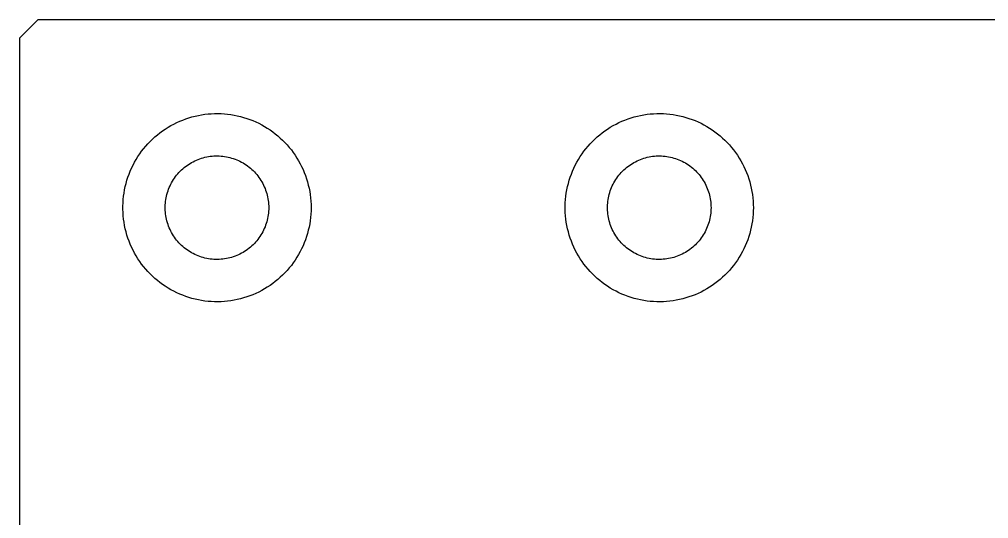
# Model space of a CAD drawing. Header units: millimetres. Extents: x 1003 to 1209, y 36 to 242.
# Drawn here: x 1003 to 1054.5, y 215.8 to 242.3 of the extents above; entities that cross this region are included whole.
import ezdxf

# ---------------------------------------------------------------- set-up
doc = ezdxf.new("R2010")
doc.units = ezdxf.units.MM
doc.layers.add('Make2D$Visible$Curves', color=7, linetype='Continuous')

msp = doc.modelspace()

# ---------------------------------------------------------------- linework, layer by layer
at = {"layer": 'Make2D$Visible$Curves', "color": 7, "lineweight": -3}
for p, q in [((1004, 242.278), (1003, 241.278)), ((1004, 242.278), (1208, 242.278)), ((1003, 241.278), (1003, 37.278)), ((1011.517, 236.868), (1011.677, 236.934)), ((1011.677, 236.934), (1011.84, 236.994)), ((1011.84, 236.994), (1012.005, 237.049)), ((1012.005, 237.049), (1012.171, 237.098)), ((1012.171, 237.098), (1012.339, 237.141)), ((1012.339, 237.141), (1012.509, 237.179)), ((1012.509, 237.179), (1012.679, 237.21)), ((1012.679, 237.21), (1012.851, 237.236)), ((1012.851, 237.236), (1013.023, 237.255)), ((1013.023, 237.255), (1013.196, 237.269)), ((1013.196, 237.269), (1013.37, 237.276)), ((1013.37, 237.276), (1013.543, 237.278)), ((1013.543, 237.278), (1013.717, 237.273)), ((1013.717, 237.273), (1013.89, 237.263)), ((1013.89, 237.263), (1014.063, 237.246)), ((1014.063, 237.246), (1014.235, 237.224)), ((1014.235, 237.224), (1014.406, 237.195)), ((1014.406, 237.195), (1014.576, 237.161)), ((1014.576, 237.161), (1014.745, 237.12)), ((1014.745, 237.12), (1014.912, 237.074)), ((1014.912, 237.074), (1015.078, 237.022)), ((1015.078, 237.022), (1015.242, 236.965)), ((1015.242, 236.965), (1015.403, 236.901)), ((1015.403, 236.901), (1015.563, 236.833)), ((1035.017, 236.868), (1035.177, 236.934)), ((1035.177, 236.934), (1035.34, 236.994)), ((1035.34, 236.994), (1035.505, 237.049)), ((1035.505, 237.049), (1035.671, 237.098)), ((1035.671, 237.098), (1035.839, 237.141)), ((1035.839, 237.141), (1036.009, 237.179)), ((1036.009, 237.179), (1036.179, 237.21)), ((1036.179, 237.21), (1036.351, 237.236)), ((1036.351, 237.236), (1036.523, 237.255)), ((1036.523, 237.255), (1036.696, 237.269)), ((1036.696, 237.269), (1036.87, 237.276)), ((1036.87, 237.276), (1037.043, 237.278)), ((1037.043, 237.278), (1037.217, 237.273)), ((1037.217, 237.273), (1037.39, 237.263)), ((1037.39, 237.263), (1037.563, 237.246)), ((1037.563, 237.246), (1037.735, 237.224)), ((1037.735, 237.224), (1037.906, 237.195)), ((1037.906, 237.195), (1038.076, 237.161)), ((1038.076, 237.161), (1038.245, 237.12)), ((1038.245, 237.12), (1038.412, 237.074)), ((1038.412, 237.074), (1038.578, 237.022)), ((1038.578, 237.022), (1038.742, 236.965)), ((1038.742, 236.965), (1038.903, 236.901)), ((1038.903, 236.901), (1039.063, 236.833)), ((1010.61, 236.358), (1010.754, 236.456)), ((1010.754, 236.456), (1010.9, 236.549)), ((1010.9, 236.549), (1011.05, 236.637)), ((1011.05, 236.637), (1011.203, 236.719)), ((1011.203, 236.719), (1011.359, 236.796)), ((1011.359, 236.796), (1011.517, 236.868)), ((1015.563, 236.833), (1015.72, 236.758)), ((1015.72, 236.758), (1015.874, 236.679)), ((1015.874, 236.679), (1016.025, 236.594)), ((1016.025, 236.594), (1016.173, 236.503)), ((1016.173, 236.503), (1016.318, 236.408)), ((1016.318, 236.408), (1016.46, 236.308)), ((1034.11, 236.358), (1034.254, 236.456)), ((1034.254, 236.456), (1034.4, 236.549)), ((1034.4, 236.549), (1034.55, 236.637)), ((1034.55, 236.637), (1034.703, 236.719)), ((1034.703, 236.719), (1034.859, 236.796)), ((1034.859, 236.796), (1035.017, 236.868)), ((1039.063, 236.833), (1039.22, 236.758)), ((1039.22, 236.758), (1039.374, 236.679)), ((1039.374, 236.679), (1039.525, 236.594)), ((1039.525, 236.594), (1039.673, 236.503)), ((1039.673, 236.503), (1039.818, 236.408)), ((1039.818, 236.408), (1039.96, 236.308)), ((1009.949, 235.798), (1010.073, 235.919)), ((1010.073, 235.919), (1010.202, 236.036)), ((1010.202, 236.036), (1010.334, 236.148)), ((1010.334, 236.148), (1010.471, 236.256)), ((1010.471, 236.256), (1010.61, 236.358)), ((1016.46, 236.308), (1016.598, 236.203)), ((1016.598, 236.203), (1016.732, 236.093)), ((1016.732, 236.093), (1016.863, 235.978)), ((1016.863, 235.978), (1016.989, 235.859)), ((1033.449, 235.798), (1033.573, 235.919)), ((1033.573, 235.919), (1033.702, 236.036)), ((1033.702, 236.036), (1033.834, 236.148)), ((1033.834, 236.148), (1033.971, 236.256)), ((1033.971, 236.256), (1034.11, 236.358)), ((1039.96, 236.308), (1040.098, 236.203)), ((1040.098, 236.203), (1040.232, 236.093)), ((1040.232, 236.093), (1040.363, 235.978)), ((1040.363, 235.978), (1040.489, 235.859)), ((1009.496, 235.273), (1009.602, 235.41)), ((1009.602, 235.41), (1009.714, 235.543)), ((1009.714, 235.543), (1009.829, 235.673)), ((1009.829, 235.673), (1009.949, 235.798)), ((1016.989, 235.859), (1017.111, 235.736)), ((1017.111, 235.736), (1017.229, 235.609)), ((1017.229, 235.609), (1017.343, 235.477)), ((1017.343, 235.477), (1017.451, 235.342)), ((1032.996, 235.273), (1033.102, 235.41)), ((1033.102, 235.41), (1033.214, 235.543)), ((1033.214, 235.543), (1033.329, 235.673)), ((1033.329, 235.673), (1033.449, 235.798)), ((1040.489, 235.859), (1040.611, 235.736)), ((1040.611, 235.736), (1040.729, 235.609)), ((1040.729, 235.609), (1040.843, 235.477)), ((1040.843, 235.477), (1040.951, 235.342)), ((1009.12, 234.69), (1009.206, 234.84)), ((1009.206, 234.84), (1009.298, 234.988)), ((1009.298, 234.988), (1009.395, 235.132)), ((1009.395, 235.132), (1009.496, 235.273)), ((1012.497, 234.839), (1012.587, 234.872)), ((1012.587, 234.872), (1012.677, 234.902)), ((1012.677, 234.902), (1012.769, 234.929)), ((1012.769, 234.929), (1012.862, 234.953)), ((1012.862, 234.953), (1012.955, 234.973)), ((1012.955, 234.973), (1013.049, 234.991)), ((1013.049, 234.991), (1013.143, 235.005)), ((1013.143, 235.005), (1013.238, 235.015)), ((1013.238, 235.015), (1013.333, 235.023)), ((1013.333, 235.023), (1013.428, 235.027)), ((1013.428, 235.027), (1013.524, 235.028)), ((1013.524, 235.028), (1013.619, 235.025)), ((1013.619, 235.025), (1013.715, 235.02)), ((1013.715, 235.02), (1013.81, 235.01)), ((1013.81, 235.01), (1013.904, 234.998)), ((1013.904, 234.998), (1013.998, 234.982)), ((1013.998, 234.982), (1014.092, 234.963)), ((1014.092, 234.963), (1014.185, 234.941)), ((1014.185, 234.941), (1014.277, 234.916)), ((1014.277, 234.916), (1014.368, 234.887)), ((1014.368, 234.887), (1014.458, 234.856)), ((1014.458, 234.856), (1014.547, 234.821)), ((1017.451, 235.342), (1017.555, 235.203)), ((1017.555, 235.203), (1017.654, 235.06)), ((1017.654, 235.06), (1017.748, 234.914)), ((1017.748, 234.914), (1017.837, 234.765)), ((1032.62, 234.69), (1032.706, 234.84)), ((1032.706, 234.84), (1032.798, 234.988)), ((1032.798, 234.988), (1032.895, 235.132)), ((1032.895, 235.132), (1032.996, 235.273)), ((1035.997, 234.839), (1036.087, 234.872)), ((1036.087, 234.872), (1036.177, 234.902)), ((1036.177, 234.902), (1036.269, 234.929)), ((1036.269, 234.929), (1036.362, 234.953)), ((1036.362, 234.953), (1036.455, 234.973)), ((1036.455, 234.973), (1036.549, 234.991)), ((1036.549, 234.991), (1036.643, 235.005)), ((1036.643, 235.005), (1036.738, 235.015)), ((1036.738, 235.015), (1036.833, 235.023)), ((1036.833, 235.023), (1036.928, 235.027)), ((1036.928, 235.027), (1037.024, 235.028)), ((1037.024, 235.028), (1037.119, 235.025)), ((1037.119, 235.025), (1037.215, 235.02)), ((1037.215, 235.02), (1037.31, 235.01)), ((1037.31, 235.01), (1037.404, 234.998)), ((1037.404, 234.998), (1037.498, 234.982)), ((1037.498, 234.982), (1037.592, 234.963)), ((1037.592, 234.963), (1037.685, 234.941)), ((1037.685, 234.941), (1037.777, 234.916)), ((1037.777, 234.916), (1037.868, 234.887)), ((1037.868, 234.887), (1037.958, 234.856)), ((1037.958, 234.856), (1038.047, 234.821)), ((1040.951, 235.342), (1041.055, 235.203)), ((1041.055, 235.203), (1041.154, 235.06)), ((1041.154, 235.06), (1041.248, 234.914)), ((1041.248, 234.914), (1041.337, 234.765)), ((1008.893, 234.221), (1008.963, 234.38)), ((1008.963, 234.38), (1009.039, 234.536)), ((1009.039, 234.536), (1009.12, 234.69)), ((1011.615, 234.281), (1011.686, 234.345)), ((1011.686, 234.345), (1011.759, 234.407)), ((1011.759, 234.407), (1011.834, 234.466)), ((1011.834, 234.466), (1011.911, 234.522)), ((1011.911, 234.522), (1011.99, 234.576)), ((1011.99, 234.576), (1012.07, 234.627)), ((1012.07, 234.627), (1012.153, 234.675)), ((1012.153, 234.675), (1012.237, 234.721)), ((1012.237, 234.721), (1012.322, 234.763)), ((1012.322, 234.763), (1012.409, 234.802)), ((1012.409, 234.802), (1012.497, 234.839)), ((1014.547, 234.821), (1014.634, 234.783)), ((1014.634, 234.783), (1014.721, 234.742)), ((1014.721, 234.742), (1014.806, 234.698)), ((1014.806, 234.698), (1014.889, 234.652)), ((1014.889, 234.652), (1014.97, 234.602)), ((1014.97, 234.602), (1015.05, 234.549)), ((1015.05, 234.549), (1015.128, 234.494)), ((1015.128, 234.494), (1015.204, 234.436)), ((1015.204, 234.436), (1015.278, 234.376)), ((1015.278, 234.376), (1015.35, 234.313)), ((1017.837, 234.765), (1017.921, 234.613)), ((1017.921, 234.613), (1017.999, 234.459)), ((1017.999, 234.459), (1018.072, 234.301)), ((1032.393, 234.221), (1032.463, 234.38)), ((1032.463, 234.38), (1032.539, 234.536)), ((1032.539, 234.536), (1032.62, 234.69)), ((1035.115, 234.281), (1035.186, 234.345)), ((1035.186, 234.345), (1035.259, 234.407)), ((1035.259, 234.407), (1035.334, 234.466)), ((1035.334, 234.466), (1035.411, 234.522)), ((1035.411, 234.522), (1035.49, 234.576)), ((1035.49, 234.576), (1035.57, 234.627)), ((1035.57, 234.627), (1035.653, 234.675)), ((1035.653, 234.675), (1035.737, 234.721)), ((1035.737, 234.721), (1035.822, 234.763)), ((1035.822, 234.763), (1035.909, 234.802)), ((1035.909, 234.802), (1035.997, 234.839)), ((1038.047, 234.821), (1038.134, 234.783)), ((1038.134, 234.783), (1038.221, 234.742)), ((1038.221, 234.742), (1038.306, 234.698)), ((1038.306, 234.698), (1038.389, 234.652)), ((1038.389, 234.652), (1038.47, 234.602)), ((1038.47, 234.602), (1038.55, 234.549)), ((1038.55, 234.549), (1038.628, 234.494)), ((1038.628, 234.494), (1038.704, 234.436)), ((1038.704, 234.436), (1038.778, 234.376)), ((1038.778, 234.376), (1038.85, 234.313)), ((1041.337, 234.765), (1041.421, 234.613)), ((1041.421, 234.613), (1041.499, 234.459)), ((1041.499, 234.459), (1041.572, 234.301)), ((1008.716, 233.732), (1008.769, 233.897)), ((1008.769, 233.897), (1008.828, 234.06)), ((1008.828, 234.06), (1008.893, 234.221)), ((1011.189, 233.768), (1011.242, 233.848)), ((1011.242, 233.848), (1011.298, 233.925)), ((1011.298, 233.925), (1011.356, 234.001)), ((1011.356, 234.001), (1011.417, 234.074)), ((1011.417, 234.074), (1011.481, 234.145)), ((1011.481, 234.145), (1011.547, 234.214)), ((1011.547, 234.214), (1011.615, 234.281)), ((1015.35, 234.313), (1015.419, 234.248)), ((1015.419, 234.248), (1015.486, 234.18)), ((1015.486, 234.18), (1015.551, 234.11)), ((1015.551, 234.11), (1015.613, 234.037)), ((1015.613, 234.037), (1015.673, 233.963)), ((1015.673, 233.963), (1015.73, 233.887)), ((1015.73, 233.887), (1015.785, 233.808)), ((1018.072, 234.301), (1018.14, 234.141)), ((1018.14, 234.141), (1018.202, 233.979)), ((1018.202, 233.979), (1018.258, 233.815)), ((1018.258, 233.815), (1018.308, 233.649)), ((1032.216, 233.732), (1032.269, 233.897)), ((1032.269, 233.897), (1032.328, 234.06)), ((1032.328, 234.06), (1032.393, 234.221)), ((1034.689, 233.768), (1034.742, 233.848)), ((1034.742, 233.848), (1034.798, 233.925)), ((1034.798, 233.925), (1034.856, 234.001)), ((1034.856, 234.001), (1034.917, 234.074)), ((1034.917, 234.074), (1034.981, 234.145)), ((1034.981, 234.145), (1035.047, 234.214)), ((1035.047, 234.214), (1035.115, 234.281)), ((1038.85, 234.313), (1038.919, 234.248)), ((1038.919, 234.248), (1038.986, 234.18)), ((1038.986, 234.18), (1039.051, 234.11)), ((1039.051, 234.11), (1039.113, 234.037)), ((1039.113, 234.037), (1039.173, 233.963)), ((1039.173, 233.963), (1039.23, 233.887)), ((1039.23, 233.887), (1039.285, 233.808)), ((1041.572, 234.301), (1041.64, 234.141)), ((1041.64, 234.141), (1041.702, 233.979)), ((1041.702, 233.979), (1041.758, 233.815)), ((1041.758, 233.815), (1041.808, 233.649)), ((1008.591, 233.227), (1008.627, 233.397)), ((1008.627, 233.397), (1008.669, 233.565)), ((1008.669, 233.565), (1008.716, 233.732)), ((1010.931, 233.258), (1010.966, 233.347)), ((1010.966, 233.347), (1011.005, 233.434)), ((1011.005, 233.434), (1011.046, 233.52)), ((1011.046, 233.52), (1011.091, 233.604)), ((1011.091, 233.604), (1011.139, 233.687)), ((1011.139, 233.687), (1011.189, 233.768)), ((1015.785, 233.808), (1015.837, 233.728)), ((1015.837, 233.728), (1015.886, 233.646)), ((1015.886, 233.646), (1015.932, 233.562)), ((1015.932, 233.562), (1015.975, 233.477)), ((1015.975, 233.477), (1016.015, 233.391)), ((1016.015, 233.391), (1016.052, 233.303)), ((1016.052, 233.303), (1016.086, 233.214)), ((1018.308, 233.649), (1018.353, 233.481)), ((1018.353, 233.481), (1018.392, 233.312)), ((1018.392, 233.312), (1018.425, 233.141)), ((1032.091, 233.227), (1032.127, 233.397)), ((1032.127, 233.397), (1032.169, 233.565)), ((1032.169, 233.565), (1032.216, 233.732)), ((1034.431, 233.258), (1034.466, 233.347)), ((1034.466, 233.347), (1034.505, 233.434)), ((1034.505, 233.434), (1034.546, 233.52)), ((1034.546, 233.52), (1034.591, 233.604)), ((1034.591, 233.604), (1034.639, 233.687)), ((1034.639, 233.687), (1034.689, 233.768)), ((1039.285, 233.808), (1039.337, 233.728)), ((1039.337, 233.728), (1039.386, 233.646)), ((1039.386, 233.646), (1039.432, 233.562)), ((1039.432, 233.562), (1039.475, 233.477)), ((1039.475, 233.477), (1039.515, 233.391)), ((1039.515, 233.391), (1039.552, 233.303)), ((1039.552, 233.303), (1039.586, 233.214)), ((1041.808, 233.649), (1041.853, 233.481)), ((1041.853, 233.481), (1041.892, 233.312)), ((1041.892, 233.312), (1041.925, 233.141)), ((1008.519, 232.711), (1008.537, 232.884)), ((1008.537, 232.884), (1008.561, 233.056)), ((1008.561, 233.056), (1008.591, 233.227)), ((1010.783, 232.706), (1010.8, 232.8)), ((1010.8, 232.8), (1010.82, 232.893)), ((1010.82, 232.893), (1010.843, 232.986)), ((1010.843, 232.986), (1010.869, 233.078)), ((1010.869, 233.078), (1010.898, 233.169)), ((1010.898, 233.169), (1010.931, 233.258)), ((1016.086, 233.214), (1016.117, 233.123)), ((1016.117, 233.123), (1016.145, 233.032)), ((1016.145, 233.032), (1016.169, 232.94)), ((1016.169, 232.94), (1016.191, 232.847)), ((1016.191, 232.847), (1016.209, 232.753)), ((1018.425, 233.141), (1018.452, 232.97)), ((1018.452, 232.97), (1018.473, 232.798)), ((1018.473, 232.798), (1018.488, 232.625)), ((1032.019, 232.711), (1032.037, 232.884)), ((1032.037, 232.884), (1032.061, 233.056)), ((1032.061, 233.056), (1032.091, 233.227)), ((1034.283, 232.706), (1034.3, 232.8)), ((1034.3, 232.8), (1034.32, 232.893)), ((1034.32, 232.893), (1034.343, 232.986)), ((1034.343, 232.986), (1034.369, 233.078)), ((1034.369, 233.078), (1034.398, 233.169)), ((1034.398, 233.169), (1034.431, 233.258)), ((1039.586, 233.214), (1039.617, 233.123)), ((1039.617, 233.123), (1039.645, 233.032)), ((1039.645, 233.032), (1039.669, 232.94)), ((1039.669, 232.94), (1039.691, 232.847)), ((1039.691, 232.847), (1039.709, 232.753)), ((1041.925, 233.141), (1041.952, 232.97)), ((1041.952, 232.97), (1041.973, 232.798)), ((1041.973, 232.798), (1041.988, 232.625)), ((1008.501, 232.365), (1008.507, 232.538)), ((1008.501, 232.191), (1008.501, 232.365)), ((1008.507, 232.538), (1008.519, 232.711)), ((1010.75, 232.326), (1010.754, 232.421)), ((1010.75, 232.23), (1010.75, 232.326)), ((1010.754, 232.421), (1010.76, 232.516)), ((1010.76, 232.516), (1010.77, 232.611)), ((1010.77, 232.611), (1010.783, 232.706)), ((1016.209, 232.753), (1016.224, 232.659)), ((1016.224, 232.659), (1016.235, 232.564)), ((1016.235, 232.564), (1016.243, 232.469)), ((1016.243, 232.469), (1016.248, 232.373)), ((1016.248, 232.373), (1016.25, 232.278)), ((1016.25, 232.278), (1016.248, 232.183)), ((1018.488, 232.625), (1018.497, 232.451)), ((1018.497, 232.451), (1018.5, 232.278)), ((1018.5, 232.278), (1018.497, 232.104)), ((1032.001, 232.365), (1032.007, 232.538)), ((1032.001, 232.191), (1032.001, 232.365)), ((1032.007, 232.538), (1032.019, 232.711)), ((1034.25, 232.326), (1034.254, 232.421)), ((1034.25, 232.23), (1034.25, 232.326)), ((1034.254, 232.421), (1034.26, 232.516)), ((1034.26, 232.516), (1034.27, 232.611)), ((1034.27, 232.611), (1034.283, 232.706)), ((1039.709, 232.753), (1039.724, 232.659)), ((1039.724, 232.659), (1039.735, 232.564)), ((1039.735, 232.564), (1039.743, 232.469)), ((1039.743, 232.469), (1039.748, 232.373)), ((1039.748, 232.373), (1039.75, 232.278)), ((1039.75, 232.278), (1039.748, 232.183)), ((1041.988, 232.625), (1041.997, 232.451)), ((1041.997, 232.451), (1042, 232.278)), ((1042, 232.278), (1041.997, 232.104)), ((1008.507, 232.018), (1008.501, 232.191)), ((1008.519, 231.845), (1008.507, 232.018)), ((1008.537, 231.672), (1008.519, 231.845)), ((1010.754, 232.135), (1010.75, 232.23)), ((1010.76, 232.04), (1010.754, 232.135)), ((1010.77, 231.945), (1010.76, 232.04)), ((1010.783, 231.85), (1010.77, 231.945)), ((1010.8, 231.756), (1010.783, 231.85)), ((1010.82, 231.663), (1010.8, 231.756)), ((1016.209, 231.803), (1016.191, 231.709)), ((1016.224, 231.897), (1016.209, 231.803)), ((1016.235, 231.992), (1016.224, 231.897)), ((1016.243, 232.087), (1016.235, 231.992)), ((1016.248, 232.183), (1016.243, 232.087)), ((1018.473, 231.758), (1018.452, 231.586)), ((1018.488, 231.931), (1018.473, 231.758)), ((1018.497, 232.104), (1018.488, 231.931)), ((1032.007, 232.018), (1032.001, 232.191)), ((1032.019, 231.845), (1032.007, 232.018)), ((1032.037, 231.672), (1032.019, 231.845)), ((1034.254, 232.135), (1034.25, 232.23)), ((1034.26, 232.04), (1034.254, 232.135)), ((1034.27, 231.945), (1034.26, 232.04)), ((1034.283, 231.85), (1034.27, 231.945)), ((1034.3, 231.756), (1034.283, 231.85)), ((1034.32, 231.663), (1034.3, 231.756)), ((1039.709, 231.803), (1039.691, 231.709)), ((1039.724, 231.897), (1039.709, 231.803)), ((1039.735, 231.992), (1039.724, 231.897)), ((1039.743, 232.087), (1039.735, 231.992)), ((1039.748, 232.183), (1039.743, 232.087)), ((1041.973, 231.758), (1041.952, 231.586)), ((1041.988, 231.931), (1041.973, 231.758)), ((1041.997, 232.104), (1041.988, 231.931)), ((1008.561, 231.5), (1008.537, 231.672)), ((1008.591, 231.329), (1008.561, 231.5)), ((1008.627, 231.159), (1008.591, 231.329)), ((1010.843, 231.57), (1010.82, 231.663)), ((1010.869, 231.478), (1010.843, 231.57)), ((1010.898, 231.387), (1010.869, 231.478)), ((1010.931, 231.298), (1010.898, 231.387)), ((1010.966, 231.209), (1010.931, 231.298)), ((1016.052, 231.253), (1016.015, 231.165)), ((1016.086, 231.342), (1016.052, 231.253)), ((1016.117, 231.433), (1016.086, 231.342)), ((1016.145, 231.524), (1016.117, 231.433)), ((1016.169, 231.616), (1016.145, 231.524)), ((1016.191, 231.709), (1016.169, 231.616)), ((1018.392, 231.244), (1018.353, 231.075)), ((1018.425, 231.414), (1018.392, 231.244)), ((1018.452, 231.586), (1018.425, 231.414)), ((1032.061, 231.5), (1032.037, 231.672)), ((1032.091, 231.329), (1032.061, 231.5)), ((1032.127, 231.159), (1032.091, 231.329)), ((1034.343, 231.57), (1034.32, 231.663)), ((1034.369, 231.478), (1034.343, 231.57)), ((1034.398, 231.387), (1034.369, 231.478)), ((1034.431, 231.298), (1034.398, 231.387)), ((1034.466, 231.209), (1034.431, 231.298)), ((1039.552, 231.253), (1039.515, 231.165)), ((1039.586, 231.342), (1039.552, 231.253)), ((1039.617, 231.433), (1039.586, 231.342)), ((1039.645, 231.524), (1039.617, 231.433)), ((1039.669, 231.616), (1039.645, 231.524)), ((1039.691, 231.709), (1039.669, 231.616)), ((1041.892, 231.244), (1041.853, 231.075)), ((1041.925, 231.414), (1041.892, 231.244)), ((1041.952, 231.586), (1041.925, 231.414)), ((1008.669, 230.991), (1008.627, 231.159)), ((1008.716, 230.824), (1008.669, 230.991)), ((1008.769, 230.659), (1008.716, 230.824)), ((1011.005, 231.122), (1010.966, 231.209)), ((1011.046, 231.036), (1011.005, 231.122)), ((1011.091, 230.951), (1011.046, 231.036)), ((1011.139, 230.869), (1011.091, 230.951)), ((1011.189, 230.788), (1011.139, 230.869)), ((1011.242, 230.708), (1011.189, 230.788)), ((1015.785, 230.748), (1015.73, 230.669)), ((1015.837, 230.828), (1015.785, 230.748)), ((1015.886, 230.91), (1015.837, 230.828)), ((1015.932, 230.993), (1015.886, 230.91)), ((1015.975, 231.079), (1015.932, 230.993)), ((1016.015, 231.165), (1015.975, 231.079)), ((1018.258, 230.741), (1018.202, 230.577)), ((1018.308, 230.907), (1018.258, 230.741)), ((1018.353, 231.075), (1018.308, 230.907)), ((1032.169, 230.991), (1032.127, 231.159)), ((1032.216, 230.824), (1032.169, 230.991)), ((1032.269, 230.659), (1032.216, 230.824)), ((1034.505, 231.122), (1034.466, 231.209)), ((1034.546, 231.036), (1034.505, 231.122)), ((1034.591, 230.951), (1034.546, 231.036)), ((1034.639, 230.869), (1034.591, 230.951)), ((1034.689, 230.788), (1034.639, 230.869)), ((1034.742, 230.708), (1034.689, 230.788)), ((1039.285, 230.748), (1039.23, 230.669)), ((1039.337, 230.828), (1039.285, 230.748)), ((1039.386, 230.91), (1039.337, 230.828)), ((1039.432, 230.993), (1039.386, 230.91)), ((1039.475, 231.079), (1039.432, 230.993)), ((1039.515, 231.165), (1039.475, 231.079)), ((1041.758, 230.741), (1041.702, 230.577)), ((1041.808, 230.907), (1041.758, 230.741)), ((1041.853, 231.075), (1041.808, 230.907)), ((1008.828, 230.496), (1008.769, 230.659)), ((1008.893, 230.335), (1008.828, 230.496)), ((1008.963, 230.176), (1008.893, 230.335)), ((1011.298, 230.631), (1011.242, 230.708)), ((1011.356, 230.555), (1011.298, 230.631)), ((1011.417, 230.482), (1011.356, 230.555)), ((1011.481, 230.411), (1011.417, 230.482)), ((1011.547, 230.342), (1011.481, 230.411)), ((1011.615, 230.275), (1011.547, 230.342)), ((1011.686, 230.211), (1011.615, 230.275)), ((1011.759, 230.149), (1011.686, 230.211)), ((1015.35, 230.243), (1015.278, 230.18)), ((1015.419, 230.308), (1015.35, 230.243)), ((1015.486, 230.376), (1015.419, 230.308)), ((1015.551, 230.446), (1015.486, 230.376)), ((1015.613, 230.518), (1015.551, 230.446)), ((1015.673, 230.593), (1015.613, 230.518)), ((1015.73, 230.669), (1015.673, 230.593)), ((1018.072, 230.255), (1017.999, 230.097)), ((1018.14, 230.415), (1018.072, 230.255)), ((1018.202, 230.577), (1018.14, 230.415)), ((1032.328, 230.496), (1032.269, 230.659)), ((1032.393, 230.335), (1032.328, 230.496)), ((1032.463, 230.176), (1032.393, 230.335)), ((1034.798, 230.631), (1034.742, 230.708)), ((1034.856, 230.555), (1034.798, 230.631)), ((1034.917, 230.482), (1034.856, 230.555)), ((1034.981, 230.411), (1034.917, 230.482)), ((1035.047, 230.342), (1034.981, 230.411)), ((1035.115, 230.275), (1035.047, 230.342)), ((1035.186, 230.211), (1035.115, 230.275)), ((1035.259, 230.149), (1035.186, 230.211)), ((1038.85, 230.243), (1038.778, 230.18)), ((1038.919, 230.308), (1038.85, 230.243)), ((1038.986, 230.376), (1038.919, 230.308)), ((1039.051, 230.446), (1038.986, 230.376)), ((1039.113, 230.518), (1039.051, 230.446)), ((1039.173, 230.593), (1039.113, 230.518)), ((1039.23, 230.669), (1039.173, 230.593)), ((1041.572, 230.255), (1041.499, 230.097)), ((1041.64, 230.415), (1041.572, 230.255)), ((1041.702, 230.577), (1041.64, 230.415)), ((1009.039, 230.02), (1008.963, 230.176)), ((1009.12, 229.866), (1009.039, 230.02)), ((1009.206, 229.716), (1009.12, 229.866)), ((1009.298, 229.568), (1009.206, 229.716)), ((1011.834, 230.09), (1011.759, 230.149)), ((1011.911, 230.034), (1011.834, 230.09)), ((1011.99, 229.98), (1011.911, 230.034)), ((1012.07, 229.929), (1011.99, 229.98)), ((1012.153, 229.881), (1012.07, 229.929)), ((1012.237, 229.835), (1012.153, 229.881)), ((1012.322, 229.793), (1012.237, 229.835)), ((1012.409, 229.754), (1012.322, 229.793)), ((1012.497, 229.717), (1012.409, 229.754)), ((1012.587, 229.684), (1012.497, 229.717)), ((1014.458, 229.7), (1014.368, 229.669)), ((1014.547, 229.735), (1014.458, 229.7)), ((1014.634, 229.773), (1014.547, 229.735)), ((1014.721, 229.814), (1014.634, 229.773)), ((1014.806, 229.858), (1014.721, 229.814)), ((1014.889, 229.904), (1014.806, 229.858)), ((1014.97, 229.954), (1014.889, 229.904)), ((1015.05, 230.006), (1014.97, 229.954)), ((1015.128, 230.062), (1015.05, 230.006)), ((1015.204, 230.119), (1015.128, 230.062)), ((1015.278, 230.18), (1015.204, 230.119)), ((1017.837, 229.79), (1017.748, 229.641)), ((1017.921, 229.943), (1017.837, 229.79)), ((1017.999, 230.097), (1017.921, 229.943)), ((1032.539, 230.02), (1032.463, 230.176)), ((1032.62, 229.866), (1032.539, 230.02)), ((1032.706, 229.716), (1032.62, 229.866)), ((1032.798, 229.568), (1032.706, 229.716)), ((1035.334, 230.09), (1035.259, 230.149)), ((1035.411, 230.034), (1035.334, 230.09)), ((1035.49, 229.98), (1035.411, 230.034)), ((1035.57, 229.929), (1035.49, 229.98)), ((1035.653, 229.881), (1035.57, 229.929)), ((1035.737, 229.835), (1035.653, 229.881)), ((1035.822, 229.793), (1035.737, 229.835)), ((1035.909, 229.754), (1035.822, 229.793)), ((1035.997, 229.717), (1035.909, 229.754)), ((1036.087, 229.684), (1035.997, 229.717)), ((1037.958, 229.7), (1037.868, 229.669)), ((1038.047, 229.735), (1037.958, 229.7)), ((1038.134, 229.773), (1038.047, 229.735)), ((1038.221, 229.814), (1038.134, 229.773)), ((1038.306, 229.858), (1038.221, 229.814)), ((1038.389, 229.904), (1038.306, 229.858)), ((1038.47, 229.954), (1038.389, 229.904)), ((1038.55, 230.006), (1038.47, 229.954)), ((1038.628, 230.062), (1038.55, 230.006)), ((1038.704, 230.119), (1038.628, 230.062)), ((1038.778, 230.18), (1038.704, 230.119)), ((1041.337, 229.79), (1041.248, 229.641)), ((1041.421, 229.943), (1041.337, 229.79)), ((1041.499, 230.097), (1041.421, 229.943)), ((1009.395, 229.424), (1009.298, 229.568)), ((1009.496, 229.283), (1009.395, 229.424)), ((1009.602, 229.146), (1009.496, 229.283)), ((1012.677, 229.654), (1012.587, 229.684)), ((1012.769, 229.627), (1012.677, 229.654)), ((1012.862, 229.603), (1012.769, 229.627)), ((1012.955, 229.583), (1012.862, 229.603)), ((1013.049, 229.565), (1012.955, 229.583)), ((1013.143, 229.551), (1013.049, 229.565)), ((1013.238, 229.54), (1013.143, 229.551)), ((1013.333, 229.533), (1013.238, 229.54)), ((1013.428, 229.529), (1013.333, 229.533)), ((1013.524, 229.528), (1013.428, 229.529)), ((1013.619, 229.531), (1013.524, 229.528)), ((1013.715, 229.536), (1013.619, 229.531)), ((1013.81, 229.545), (1013.715, 229.536)), ((1013.904, 229.558), (1013.81, 229.545)), ((1013.998, 229.573), (1013.904, 229.558)), ((1014.092, 229.592), (1013.998, 229.573)), ((1014.185, 229.615), (1014.092, 229.592)), ((1014.277, 229.64), (1014.185, 229.615)), ((1014.368, 229.669), (1014.277, 229.64)), ((1017.451, 229.214), (1017.343, 229.079)), ((1017.555, 229.353), (1017.451, 229.214)), ((1017.654, 229.496), (1017.555, 229.353)), ((1017.748, 229.641), (1017.654, 229.496)), ((1032.895, 229.424), (1032.798, 229.568)), ((1032.996, 229.283), (1032.895, 229.424)), ((1033.102, 229.146), (1032.996, 229.283)), ((1036.177, 229.654), (1036.087, 229.684)), ((1036.269, 229.627), (1036.177, 229.654)), ((1036.362, 229.603), (1036.269, 229.627)), ((1036.455, 229.583), (1036.362, 229.603)), ((1036.549, 229.565), (1036.455, 229.583)), ((1036.643, 229.551), (1036.549, 229.565)), ((1036.738, 229.54), (1036.643, 229.551)), ((1036.833, 229.533), (1036.738, 229.54)), ((1036.928, 229.529), (1036.833, 229.533)), ((1037.024, 229.528), (1036.928, 229.529)), ((1037.119, 229.531), (1037.024, 229.528)), ((1037.215, 229.536), (1037.119, 229.531)), ((1037.31, 229.545), (1037.215, 229.536)), ((1037.404, 229.558), (1037.31, 229.545)), ((1037.498, 229.573), (1037.404, 229.558)), ((1037.592, 229.592), (1037.498, 229.573)), ((1037.685, 229.615), (1037.592, 229.592)), ((1037.777, 229.64), (1037.685, 229.615)), ((1037.868, 229.669), (1037.777, 229.64)), ((1040.951, 229.214), (1040.843, 229.079)), ((1041.055, 229.353), (1040.951, 229.214)), ((1041.154, 229.496), (1041.055, 229.353)), ((1041.248, 229.641), (1041.154, 229.496)), ((1009.714, 229.013), (1009.602, 229.146)), ((1009.829, 228.883), (1009.714, 229.013)), ((1009.949, 228.758), (1009.829, 228.883)), ((1010.073, 228.637), (1009.949, 228.758)), ((1016.989, 228.697), (1016.863, 228.578)), ((1017.111, 228.82), (1016.989, 228.697)), ((1017.229, 228.947), (1017.111, 228.82)), ((1017.343, 229.079), (1017.229, 228.947)), ((1033.214, 229.013), (1033.102, 229.146)), ((1033.329, 228.883), (1033.214, 229.013)), ((1033.449, 228.758), (1033.329, 228.883)), ((1033.573, 228.637), (1033.449, 228.758)), ((1040.489, 228.697), (1040.363, 228.578)), ((1040.611, 228.82), (1040.489, 228.697)), ((1040.729, 228.947), (1040.611, 228.82)), ((1040.843, 229.079), (1040.729, 228.947)), ((1010.202, 228.52), (1010.073, 228.637)), ((1010.334, 228.408), (1010.202, 228.52)), ((1010.471, 228.3), (1010.334, 228.408)), ((1010.61, 228.197), (1010.471, 228.3)), ((1010.754, 228.1), (1010.61, 228.197)), ((1016.318, 228.148), (1016.173, 228.053)), ((1016.46, 228.248), (1016.318, 228.148)), ((1016.598, 228.353), (1016.46, 228.248)), ((1016.732, 228.463), (1016.598, 228.353)), ((1016.863, 228.578), (1016.732, 228.463)), ((1033.702, 228.52), (1033.573, 228.637)), ((1033.834, 228.408), (1033.702, 228.52)), ((1033.971, 228.3), (1033.834, 228.408)), ((1034.11, 228.197), (1033.971, 228.3)), ((1034.254, 228.1), (1034.11, 228.197)), ((1039.818, 228.148), (1039.673, 228.053)), ((1039.96, 228.248), (1039.818, 228.148)), ((1040.098, 228.353), (1039.96, 228.248)), ((1040.232, 228.463), (1040.098, 228.353)), ((1040.363, 228.578), (1040.232, 228.463)), ((1010.9, 228.007), (1010.754, 228.1)), ((1011.05, 227.919), (1010.9, 228.007)), ((1011.203, 227.837), (1011.05, 227.919)), ((1011.359, 227.76), (1011.203, 227.837)), ((1011.517, 227.688), (1011.359, 227.76)), ((1011.677, 227.622), (1011.517, 227.688)), ((1015.403, 227.654), (1015.242, 227.591)), ((1015.563, 227.723), (1015.403, 227.654)), ((1015.72, 227.798), (1015.563, 227.723)), ((1015.874, 227.877), (1015.72, 227.798)), ((1016.025, 227.962), (1015.874, 227.877)), ((1016.173, 228.053), (1016.025, 227.962)), ((1034.4, 228.007), (1034.254, 228.1)), ((1034.55, 227.919), (1034.4, 228.007)), ((1034.703, 227.837), (1034.55, 227.919)), ((1034.859, 227.76), (1034.703, 227.837)), ((1035.017, 227.688), (1034.859, 227.76)), ((1035.177, 227.622), (1035.017, 227.688)), ((1038.903, 227.654), (1038.742, 227.591)), ((1039.063, 227.723), (1038.903, 227.654)), ((1039.22, 227.798), (1039.063, 227.723)), ((1039.374, 227.877), (1039.22, 227.798)), ((1039.525, 227.962), (1039.374, 227.877)), ((1039.673, 228.053), (1039.525, 227.962)), ((1011.84, 227.562), (1011.677, 227.622)), ((1012.005, 227.507), (1011.84, 227.562)), ((1012.171, 227.458), (1012.005, 227.507)), ((1012.339, 227.415), (1012.171, 227.458)), ((1012.509, 227.377), (1012.339, 227.415)), ((1012.679, 227.346), (1012.509, 227.377)), ((1012.851, 227.32), (1012.679, 227.346)), ((1013.023, 227.301), (1012.851, 227.32)), ((1013.196, 227.287), (1013.023, 227.301)), ((1013.37, 227.28), (1013.196, 227.287)), ((1013.543, 227.278), (1013.37, 227.28)), ((1013.717, 227.283), (1013.543, 227.278)), ((1013.89, 227.293), (1013.717, 227.283)), ((1014.063, 227.31), (1013.89, 227.293)), ((1014.235, 227.332), (1014.063, 227.31)), ((1014.406, 227.361), (1014.235, 227.332)), ((1014.576, 227.395), (1014.406, 227.361)), ((1014.745, 227.435), (1014.576, 227.395)), ((1014.912, 227.482), (1014.745, 227.435)), ((1015.078, 227.534), (1014.912, 227.482)), ((1015.242, 227.591), (1015.078, 227.534)), ((1035.34, 227.562), (1035.177, 227.622)), ((1035.505, 227.507), (1035.34, 227.562)), ((1035.671, 227.458), (1035.505, 227.507)), ((1035.839, 227.415), (1035.671, 227.458)), ((1036.009, 227.377), (1035.839, 227.415)), ((1036.179, 227.346), (1036.009, 227.377)), ((1036.351, 227.32), (1036.179, 227.346)), ((1036.523, 227.301), (1036.351, 227.32)), ((1036.696, 227.287), (1036.523, 227.301)), ((1036.87, 227.28), (1036.696, 227.287)), ((1037.043, 227.278), (1036.87, 227.28)), ((1037.217, 227.283), (1037.043, 227.278)), ((1037.39, 227.293), (1037.217, 227.283)), ((1037.563, 227.31), (1037.39, 227.293)), ((1037.735, 227.332), (1037.563, 227.31)), ((1037.906, 227.361), (1037.735, 227.332)), ((1038.076, 227.395), (1037.906, 227.361)), ((1038.245, 227.435), (1038.076, 227.395)), ((1038.412, 227.482), (1038.245, 227.435)), ((1038.578, 227.534), (1038.412, 227.482)), ((1038.742, 227.591), (1038.578, 227.534))]:
    msp.add_line(p, q, dxfattribs=at)

doc.saveas('drawing.dxf')
